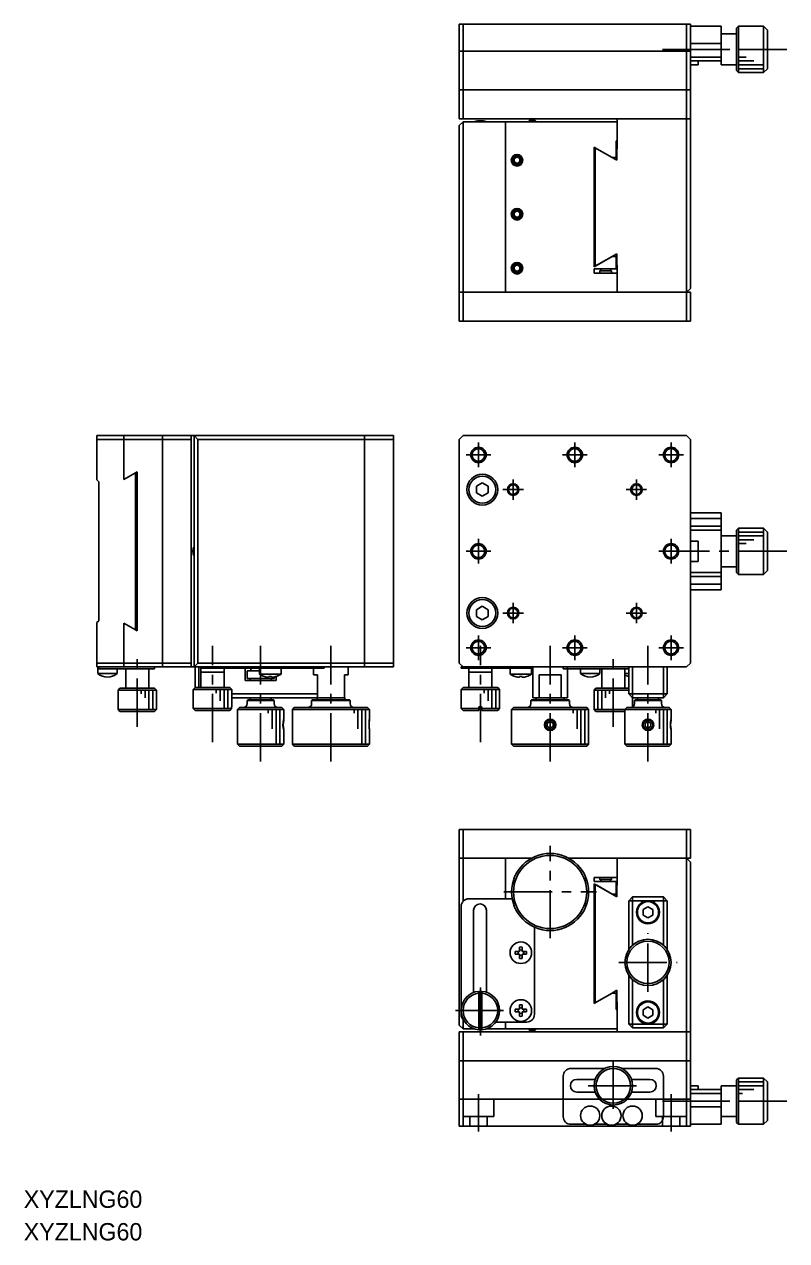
# Model space of a CAD drawing. Extents: x -6 to 389, y 3 to 319.
# Drawn here: x -6.5 to 191.4, y 3.1 to 318.6 of the extents above; entities that cross this region are included whole.
import ezdxf

# ---------------------------------------------------------------- set-up
doc = ezdxf.new("R2010")
doc.units = 0
doc.header["$LTSCALE"] = 10
doc.linetypes.add('CENTER', pattern=[2, 1.25, -0.25, 0.25, -0.25])
doc.linetypes.add('DASHED', pattern=[3.5, 2, -1.5])
doc.layers.get('0').update_dxf_attribs({"linetype": 'CONTINUOUS'})
doc.layers.add('CENTER', color=1, linetype='CENTER')
doc.styles.get("Standard").update_dxf_attribs({"font": 'FGP教科書体NT-M'})

msp = doc.modelspace()

# ---------------------------------------------------------------- linework, layer by layer
at = {"color": 7, "linetype": 'CONTINUOUS'}
for p, q in [((106.397795, 311.586137), (106.397795, 318.586137)), ((107.397795, 318.586137), (106.397795, 318.586137)), ((107.397794, 311.586137), (107.397795, 318.586137)), ((165.397796, 318.586137), (107.397795, 318.586137)), ((165.397796, 311.586137), (165.397796, 318.586137)), ((166.397796, 318.586137), (165.397796, 318.586137)), ((166.397796, 311.586137), (166.397796, 318.586137)), ((166.397796, 318.086137), (174.397796, 318.086137)), ((174.397796, 318.086137), (174.397796, 313.586139)), ((178.397796, 316.086138), (174.397796, 316.086138)), ((178.897796, 318.086138), (178.397796, 317.586138)), ((178.397796, 306.586138), (178.397796, 317.586138)), ((178.897796, 318.086138), (178.897796, 306.086138)), ((185.397796, 318.086138), (178.897796, 318.086138)), ((185.397796, 306.086138), (185.397796, 318.086138)), ((186.397796, 317.086138), (185.397796, 318.086138)), ((186.397796, 317.086138), (186.397796, 307.086138)), ((166.397796, 313.586139), (174.397796, 313.586139)), ((174.397796, 313.586139), (174.397796, 312.086138)), ((107.397794, 311.586137), (106.397795, 311.586137)), ((106.397796, 301.586137), (106.397796, 311.586137)), ((106.397796, 311.586137), (107.397796, 311.586137)), ((107.397794, 311.586137), (165.397796, 311.586137)), ((107.397796, 311.586137), (107.397796, 301.586137)), ((107.397796, 311.586137), (165.397796, 311.586137)), ((107.397796, 311.586137), (165.397796, 311.586137)), ((107.397796, 311.586137), (165.397796, 311.586137)), ((165.397796, 301.586137), (165.397796, 311.586137)), ((165.397796, 311.586137), (166.397796, 311.586137)), ((166.397796, 311.586137), (165.397796, 311.586137)), ((166.397796, 312.086138), (174.397796, 312.086138)), ((166.397796, 311.586137), (166.397796, 301.586137)), ((166.397796, 310.086139), (174.397796, 310.086139)), ((174.397796, 312.086138), (174.397796, 310.086139)), ((174.397796, 310.086139), (174.397796, 309.086139)), ((166.397796, 309.086139), (174.397796, 309.086139)), ((166.397796, 308.086138), (168.397796, 308.086138)), ((168.397796, 308.086138), (168.397796, 309.086139)), ((174.397796, 309.086139), (174.397796, 308.086138)), ((174.397796, 308.086138), (178.397796, 308.086138)), ((178.397796, 306.586138), (178.897796, 306.086138)), ((178.897796, 306.086138), (185.397796, 306.086138)), ((185.397796, 306.086138), (186.397796, 307.086138)), ((106.397796, 294.086137), (106.397796, 301.586137)), ((106.397796, 301.586137), (107.397796, 301.586137)), ((107.397796, 301.586137), (106.397796, 301.586137)), ((107.397796, 301.586137), (107.397796, 294.086137)), ((107.397796, 301.586137), (165.397796, 301.586137)), ((107.397796, 301.586137), (165.397796, 301.586137)), ((165.397796, 294.086137), (165.397796, 301.586137)), ((165.397796, 301.586137), (166.397796, 301.586137)), ((166.397796, 301.586137), (165.397796, 301.586137)), ((166.397796, 301.586137), (166.397796, 294.086137)), ((166.397796, 294.086137), (166.397796, 301.586137)), ((107.397796, 294.086137), (106.397796, 294.086137)), ((107.397796, 294.086137), (147.397796, 294.086137)), ((124.597796, 293.336137), (124.597796, 293.636137)), ((126.140259, 293.636137), (124.597796, 293.636137)), ((126.140259, 293.336137), (126.140259, 293.636137)), ((147.397796, 293.336137), (147.397796, 294.086137)), ((147.397796, 294.086137), (165.397796, 294.086137)), ((147.397796, 294.086137), (165.397796, 294.086137)), ((165.397796, 249.086137), (165.397796, 294.086137)), ((165.397796, 294.086137), (166.397796, 294.086137)), ((166.397796, 294.086137), (165.397796, 294.086137)), ((166.397796, 294.086137), (166.397796, 250.086137)), ((107.397796, 293.336137), (106.397796, 292.336137)), ((106.397796, 249.086137), (106.397796, 292.336137)), ((107.397796, 293.336137), (107.397796, 249.086137)), ((118.397796, 293.336137), (107.397796, 293.336137)), ((118.397796, 293.336137), (118.397796, 271.136981)), ((118.397796, 271.136981), (118.397796, 293.336137)), ((118.397796, 293.336137), (147.397796, 293.336137)), ((147.397796, 288.336137), (147.397796, 293.336137)), ((147.397796, 288.336137), (147.397796, 293.336137)), ((147.397796, 288.336137), (147.097796, 288.336137)), ((147.097796, 288.336137), (147.097796, 284.036137)), ((147.397796, 286.336137), (147.397796, 288.336137)), ((120.647796, 283.769149), (121.397796, 284.202162)), ((121.397796, 284.202162), (122.147796, 283.769149)), ((142.090837, 286.336137), (141.397796, 286.736264)), ((141.397796, 286.736264), (141.397796, 255.67601)), ((141.697796, 256.086137), (141.697796, 286.336137)), ((141.697796, 286.336137), (142.090837, 286.336137)), ((146.074554, 284.036137), (142.090837, 286.336137)), ((142.090837, 286.336137), (142.097501, 286.336137)), ((142.097501, 286.336137), (146.081218, 284.036137)), ((146.081218, 284.036137), (146.074554, 284.036137)), ((147.097796, 284.036137), (146.081218, 284.036137)), ((146.081218, 284.036137), (147.297796, 283.333745)), ((147.297796, 283.333745), (147.297796, 286.336137)), ((147.297796, 286.336137), (147.397796, 286.336137)), ((120.647796, 282.903124), (120.647796, 283.769149)), ((121.397796, 282.470111), (120.647796, 282.903124)), ((122.147796, 282.903124), (121.397796, 282.470111)), ((122.147796, 283.769149), (122.147796, 282.903124)), ((141.697796, 279.586137), (141.397796, 279.586137)), ((141.397796, 272.586137), (141.697796, 272.586137)), ((118.397796, 271.136981), (118.397796, 249.086137)), ((118.397796, 249.086137), (118.397796, 271.136981)), ((120.647796, 269.769149), (121.397796, 270.202162)), ((120.647796, 268.903124), (120.647796, 269.769149)), ((121.397796, 268.470111), (120.647796, 268.903124)), ((121.397796, 270.202162), (122.147796, 269.769149)), ((122.147796, 268.903124), (121.397796, 268.470111)), ((122.147796, 269.769149), (122.147796, 268.903124)), ((141.697796, 267.636137), (141.397796, 267.336137)), ((141.397796, 264.836137), (141.697796, 264.536137)), ((147.297796, 259.088529), (142.097501, 256.086137)), ((147.297796, 256.086137), (147.297796, 259.088529)), ((120.647796, 255.769149), (121.397796, 256.202162)), ((120.647796, 254.903124), (120.647796, 255.769149)), ((121.397796, 256.202162), (122.147796, 255.769149)), ((122.147796, 255.769149), (122.147796, 254.903124)), ((141.397796, 255.67601), (146.091874, 258.386137)), ((142.097501, 256.086137), (141.697796, 256.086137)), ((146.091874, 258.386137), (147.097796, 258.386137)), ((147.097796, 258.386137), (147.097796, 255.136137)), ((147.397796, 256.086137), (147.297796, 256.086137)), ((147.397796, 254.036137), (147.397796, 256.086137)), ((121.397796, 254.470111), (120.647796, 254.903124)), ((122.147796, 254.903124), (121.397796, 254.470111)), ((147.097796, 255.136137), (141.397796, 255.136137)), ((141.397796, 255.136137), (141.397796, 254.036137)), ((141.397796, 254.036137), (147.397796, 254.036137)), ((143.147796, 254.886137), (142.897796, 254.636137)), ((142.897796, 254.636137), (145.897796, 254.636137)), ((142.897796, 254.636137), (142.897796, 254.036137)), ((143.397796, 255.136137), (143.147796, 254.886137)), ((145.647796, 254.886137), (145.397796, 255.136137)), ((145.897796, 254.636137), (145.647796, 254.886137)), ((145.897796, 254.036137), (145.897796, 254.636137)), ((147.397796, 249.086137), (147.397796, 254.036137)), ((147.397796, 249.086137), (147.397796, 254.036137)), ((166.397796, 250.086137), (165.397796, 249.086137)), ((106.397796, 241.586137), (106.397796, 249.086137)), ((106.397796, 249.086137), (107.397796, 249.086137)), ((107.397796, 249.086137), (106.397796, 249.086137)), ((107.397796, 249.086137), (107.397796, 241.586137)), ((107.397796, 249.086137), (118.397796, 249.086137)), ((118.397796, 249.086137), (107.397796, 249.086137)), ((118.397796, 249.086137), (147.397796, 249.086137)), ((118.397796, 249.086137), (147.397796, 249.086137)), ((147.397796, 249.086137), (165.397796, 249.086137)), ((147.397796, 249.086137), (165.397796, 249.086137)), ((165.397796, 241.586137), (165.397796, 249.086137)), ((165.397796, 249.086137), (166.397796, 249.086137)), ((166.397796, 249.086137), (166.397796, 241.586137)), ((166.397796, 241.586137), (166.397796, 249.086137)), ((107.397796, 241.586137), (106.397796, 241.586137)), ((107.397796, 241.586137), (165.397796, 241.586137)), ((166.397796, 241.586137), (165.397796, 241.586137)), ((12.348039, 211.920973), (12.348039, 210.920973)), ((19.348039, 211.920973), (12.348039, 211.920973)), ((19.348039, 211.920973), (29.348039, 211.920973)), ((19.348039, 210.920973), (19.348039, 211.920973)), ((19.348039, 211.920973), (19.348039, 210.920973)), ((29.348039, 211.920973), (36.848039, 211.920973)), ((29.348039, 210.920973), (29.348039, 211.920973)), ((36.848039, 211.920973), (29.348039, 211.920973)), ((29.348039, 211.920973), (29.348039, 210.920973)), ((37.598039, 211.920973), (36.848039, 211.920973)), ((36.848039, 211.920973), (36.848039, 210.920973)), ((37.598039, 211.920973), (81.848039, 211.920973)), ((37.598039, 211.920973), (38.598039, 210.920973)), ((37.598039, 151.920973), (37.598039, 211.920973)), ((81.848039, 211.920973), (89.348039, 211.920973)), ((81.848039, 210.920973), (81.848039, 211.920973)), ((89.348039, 211.920973), (81.848039, 211.920973)), ((81.848039, 211.920973), (81.848039, 210.920973)), ((89.348039, 211.920973), (89.348039, 210.920973)), ((107.397796, 211.920973), (106.397796, 210.920973)), ((107.397796, 211.920973), (165.397796, 211.920973)), ((166.397796, 210.920973), (165.397796, 211.920973)), ((19.348039, 210.920973), (12.348039, 210.920973)), ((12.348039, 210.920973), (12.348039, 200.420972)), ((29.348039, 210.920973), (19.348039, 210.920973)), ((19.348039, 200.530973), (19.348039, 210.920973)), ((19.348039, 210.920973), (19.348039, 200.530973)), ((36.848039, 210.920973), (29.348039, 210.920973)), ((29.348039, 152.920973), (29.348039, 210.920973)), ((29.348039, 152.920973), (29.348039, 210.920973)), ((36.848039, 152.920973), (36.848039, 210.920973)), ((81.848039, 210.920973), (38.598039, 210.920973)), ((38.598039, 210.920973), (38.598039, 152.920973)), ((89.348039, 210.920973), (81.848039, 210.920973)), ((81.848039, 152.920973), (81.848039, 210.920973)), ((81.848039, 210.920973), (81.848039, 152.920973)), ((89.348039, 152.920973), (89.348039, 210.920973)), ((106.397796, 152.920973), (106.397796, 210.920973)), ((166.397796, 210.920973), (166.397796, 152.920973)), ((19.348039, 200.530973), (22.348039, 202.263024)), ((19.348039, 200.530247), (22.348039, 202.262298)), ((22.348039, 202.262298), (22.848039, 202.550973)), ((22.348039, 202.263024), (22.348039, 202.262298)), ((22.348039, 202.262298), (22.348039, 161.578922)), ((22.848039, 202.550973), (22.848039, 161.290247)), ((12.848039, 199.920972), (12.348039, 200.420972)), ((12.848039, 163.920972), (12.848039, 199.920972)), ((19.348039, 200.530247), (19.348039, 200.530973)), ((110.897796, 198.786998), (112.397796, 199.653023)), ((110.897796, 197.054947), (110.897796, 198.786998)), ((112.397796, 199.653023), (113.897796, 198.786998)), ((113.897796, 198.786998), (113.897796, 197.054947)), ((112.397796, 196.188922), (110.897796, 197.054947)), ((113.897796, 197.054947), (112.397796, 196.188922)), ((120.54312, 196.679449), (121.400325, 197.174357)), ((121.395236, 197.16757), (120.551542, 196.680464)), ((166.397796, 191.920972), (174.397796, 191.920972)), ((166.397796, 190.420971), (174.397796, 190.420971)), ((174.397796, 191.920972), (174.397796, 190.420971)), ((174.397796, 190.420971), (174.397796, 188.420972)), ((166.397796, 188.420972), (174.397796, 188.420972)), ((166.397796, 187.420972), (174.397796, 187.420972)), ((174.397796, 188.420972), (174.397796, 187.420972)), ((174.397796, 187.420972), (174.397796, 184.566726)), ((178.897796, 187.920973), (178.397796, 187.420973)), ((178.397796, 176.420973), (178.397796, 187.420973)), ((178.897796, 187.920973), (178.897796, 175.920973)), ((185.397796, 187.920973), (178.897796, 187.920973)), ((185.397796, 175.920973), (185.397796, 187.920973)), ((186.397796, 186.920973), (185.397796, 187.920973)), ((186.397796, 186.920973), (186.397796, 176.920973)), ((168.397796, 184.566726), (166.397796, 184.566726)), ((168.397796, 179.275221), (168.397796, 184.566726)), ((178.397796, 185.920973), (174.397796, 185.920973)), ((174.397796, 184.566726), (174.397796, 179.275221)), ((166.397796, 179.275221), (168.397796, 179.275221)), ((174.397796, 179.275221), (174.397796, 176.420974)), ((174.397796, 177.920973), (178.397796, 177.920973)), ((185.397796, 175.920973), (186.397796, 176.920973)), ((166.397796, 176.420974), (174.397796, 176.420974)), ((166.397796, 175.420974), (174.397796, 175.420974)), ((174.397796, 176.420974), (174.397796, 175.420974)), ((174.397796, 175.420974), (174.397796, 173.420974)), ((178.397796, 176.420973), (178.897796, 175.920973)), ((178.897796, 175.920973), (185.397796, 175.920973)), ((166.397796, 173.420974), (174.397796, 173.420974)), ((166.397796, 171.920974), (174.397796, 171.920974)), ((174.397796, 173.420974), (174.397796, 171.920974)), ((110.897796, 166.786998), (112.397796, 167.653023)), ((112.397796, 167.653023), (113.897796, 166.786998)), ((110.897796, 165.054947), (110.897796, 166.786998)), ((112.397796, 164.188922), (110.897796, 165.054947)), ((113.897796, 165.054947), (112.397796, 164.188922)), ((113.897796, 166.786998), (113.897796, 165.054947)), ((120.529909, 167.163972), (121.408209, 166.656885)), ((121.400325, 166.667589), (120.54312, 167.162496)), ((12.348039, 163.420972), (12.848039, 163.920972)), ((12.348039, 163.420972), (12.348039, 152.920972)), ((22.348039, 161.578922), (19.348039, 163.310973)), ((19.348039, 152.920973), (19.348039, 163.310973)), ((22.348039, 161.578922), (19.348039, 163.310973)), ((19.348039, 163.310973), (19.348039, 152.920972)), ((22.848039, 161.290247), (22.348039, 161.578922)), ((19.348039, 152.920972), (12.348039, 152.920972)), ((12.348039, 152.920972), (12.348039, 151.920972)), ((19.348039, 151.920973), (12.348039, 151.920972)), ((12.598039, 150.198472), (12.598039, 151.920971)), ((12.848039, 151.920971), (12.848039, 151.420971)), ((14.848039, 151.420971), (12.848039, 151.420971)), ((25.34804, 151.420971), (14.848039, 151.420971)), ((17.598039, 151.420971), (17.598039, 150.198472)), ((19.348039, 152.920973), (29.348039, 152.920973)), ((19.348039, 151.920973), (19.348039, 152.920973)), ((19.348039, 152.920972), (19.348039, 151.920973)), ((29.348039, 151.920973), (19.348039, 151.920973)), ((19.848039, 146.420971), (19.848039, 151.420971)), ((27.34804, 151.420971), (25.34804, 151.420971)), ((25.848039, 151.420971), (25.848039, 146.420971)), ((27.34804, 151.920971), (27.34804, 151.420971)), ((29.348039, 152.920973), (36.848039, 152.920973)), ((29.348039, 151.920973), (29.348039, 152.920973)), ((29.348039, 152.920973), (29.348039, 151.920973)), ((36.848039, 151.920973), (29.348039, 151.920973)), ((36.848039, 152.920973), (36.848039, 151.920973)), ((36.848039, 151.920973), (37.598039, 151.920973)), ((37.598039, 151.920973), (38.598039, 152.920973)), ((40.025163, 151.920973), (37.598039, 151.920973)), ((37.848039, 146.620973), (37.848039, 151.920973)), ((38.598039, 152.920973), (81.848039, 152.920973)), ((38.848039, 151.920973), (38.848039, 146.620973)), ((39.348039, 151.620973), (39.348039, 151.920973)), ((39.348039, 151.920973), (39.348039, 151.620973)), ((41.348039, 151.620973), (39.348039, 151.620973)), ((39.348039, 151.620973), (39.348039, 150.620973)), ((40.025163, 151.920973), (41.348039, 151.920973)), ((41.348039, 151.920973), (69.348039, 151.920973)), ((69.348039, 151.620973), (41.348039, 151.620973)), ((45.348039, 150.620973), (45.348039, 151.620973)), ((50.848039, 151.620973), (50.848039, 148.420973)), ((52.348039, 151.620973), (52.348039, 150.920973)), ((54.548039, 151.620973), (54.548039, 150.07851)), ((60.148039, 150.07851), (60.148039, 151.620973)), ((68.598039, 151.620973), (68.598039, 149.920973)), ((69.348039, 151.920973), (70.670914, 151.920973)), ((71.348039, 151.620973), (69.348039, 151.620973)), ((81.848039, 151.920973), (70.670914, 151.920973)), ((71.348039, 151.920973), (71.348039, 151.620973)), ((77.598039, 149.920973), (77.598039, 151.920973)), ((81.848039, 152.920973), (89.348039, 152.920973)), ((81.848039, 151.920973), (81.848039, 152.920973)), ((81.848039, 152.920973), (81.848039, 151.920973)), ((89.348039, 151.920973), (81.848039, 151.920973)), ((89.348039, 152.920973), (89.348039, 151.920973)), ((106.397796, 152.920973), (107.397796, 151.920973)), ((106.897796, 151.620973), (106.897796, 151.920973)), ((106.897796, 151.920973), (107.397795, 151.920973)), ((106.897796, 151.920973), (106.897796, 151.620973)), ((108.897796, 151.620973), (106.897796, 151.620973)), ((165.397796, 151.920973), (107.397796, 151.920973)), ((123.897796, 151.620973), (108.897796, 151.620973)), ((108.897796, 151.620973), (108.897796, 150.620973)), ((114.897796, 150.620973), (114.897796, 151.620973)), ((119.597796, 151.620973), (119.597796, 150.07851)), ((125.497796, 151.620973), (123.897796, 151.620973)), ((125.197796, 150.07851), (125.197796, 151.620973)), ((125.497796, 151.920973), (125.497796, 143.920973)), ((133.397796, 151.920973), (133.397796, 151.420973)), ((135.397796, 151.420973), (133.397796, 151.420973)), ((134.497796, 143.920973), (134.497796, 151.920973)), ((144.218345, 151.420973), (135.397796, 151.420973)), ((137.897796, 150.198474), (137.897796, 151.420973)), ((142.897796, 151.420973), (142.897796, 150.198474)), ((143.397796, 146.420973), (143.397796, 151.420973)), ((150.397796, 151.420973), (144.218345, 151.420973)), ((149.397796, 151.420973), (149.397796, 146.420973)), ((150.397796, 144.920973), (150.397796, 151.920973)), ((151.397796, 151.920973), (151.397796, 144.920973)), ((159.397796, 144.920973), (159.397796, 151.920973)), ((160.397796, 151.920973), (160.397796, 144.920973)), ((165.397796, 151.920973), (166.397796, 152.920973)), ((12.598039, 150.198472), (15.098039, 150.198472)), ((15.098039, 150.198472), (17.598039, 150.198472)), ((40.227585, 150.620973), (39.348039, 150.620973)), ((39.348039, 150.620973), (45.348039, 150.620973)), ((39.348039, 150.620973), (39.348039, 146.620973)), ((45.348039, 150.620973), (40.227585, 150.620973)), ((45.348039, 146.620973), (45.348039, 150.620973)), ((58.848039, 148.420973), (50.848039, 148.420973)), ((54.548039, 150.920973), (51.348039, 150.920973)), ((51.348039, 150.920973), (51.348039, 148.920973)), ((58.348039, 148.920973), (51.348039, 148.920973)), ((52.148039, 148.920973), (52.148039, 148.420973)), ((54.548039, 150.07851), (57.348039, 150.07851)), ((55.848039, 149.451277), (55.889443, 149.451277)), ((56.998039, 149.451277), (57.698039, 149.451277)), ((56.998039, 149.245533), (56.998039, 149.451277)), ((57.348039, 150.07851), (60.148039, 150.07851)), ((57.548039, 148.420973), (57.548039, 148.920973)), ((57.698039, 149.451277), (57.698039, 149.245533)), ((58.348039, 148.920973), (58.348039, 149.334512)), ((58.806634, 149.451277), (58.848039, 149.451277)), ((58.848039, 149.451277), (58.848039, 148.420973)), ((69.598039, 149.920973), (68.598039, 149.920973)), ((69.598039, 143.920973), (69.598039, 149.920973)), ((76.598039, 149.920973), (77.598039, 149.920973)), ((76.598039, 143.920973), (76.598039, 149.920973)), ((114.897796, 150.620973), (108.897796, 150.620973)), ((108.897796, 150.620973), (114.897796, 150.620973)), ((108.897796, 150.620973), (108.897796, 146.620973)), ((114.897796, 146.620973), (114.897796, 150.620973)), ((119.597796, 150.07851), (125.197796, 150.07851)), ((120.897796, 149.451277), (120.939201, 149.451277)), ((122.047796, 149.451277), (122.747796, 149.451277)), ((122.047796, 149.245533), (122.047796, 149.451277)), ((122.747796, 149.451277), (122.747796, 149.245533)), ((123.856392, 149.451277), (123.897796, 149.451277)), ((127.169369, 149.920973), (132.826223, 149.920973)), ((127.169369, 143.920973), (127.169369, 149.920973)), ((132.826223, 149.920973), (132.826223, 143.920973)), ((137.897796, 150.198474), (142.897796, 150.198474)), ((149.397796, 150.198474), (150.397796, 150.198474)), ((17.848039, 145.920971), (18.348039, 146.420971)), ((17.848039, 145.920971), (27.848039, 145.920971)), ((17.848039, 140.920971), (17.848039, 145.920971)), ((27.348039, 146.420971), (18.348039, 146.420971)), ((27.348039, 146.420971), (27.848039, 145.920971)), ((27.848039, 145.920971), (27.848039, 140.920971)), ((37.848039, 146.620973), (37.348039, 146.120973)), ((47.348039, 146.120973), (37.348039, 146.120973)), ((37.348039, 146.120973), (37.348039, 141.620973)), ((37.848039, 146.620973), (39.348039, 146.620973)), ((37.848039, 146.620973), (46.848039, 146.620973)), ((39.348039, 146.620973), (45.348039, 146.620973)), ((45.348039, 146.620973), (39.348039, 146.620973)), ((45.348039, 146.620973), (46.848039, 146.620973)), ((47.348039, 146.120973), (46.848039, 146.620973)), ((47.348039, 141.620973), (47.348039, 146.120973)), ((107.397796, 146.620973), (106.897796, 146.120973)), ((116.897796, 146.120973), (106.897796, 146.120973)), ((106.897796, 146.120973), (106.897796, 141.120973)), ((107.397796, 146.620973), (116.397796, 146.620973)), ((116.897796, 146.120973), (116.397796, 146.620973)), ((116.897796, 141.120973), (116.897796, 146.120973)), ((141.397796, 145.920973), (141.897796, 146.420973)), ((141.397796, 145.920973), (150.397796, 145.920973)), ((141.397796, 140.920973), (141.397796, 145.920973)), ((150.397796, 146.420973), (141.897796, 146.420973)), ((47.348039, 144.920973), (69.598039, 144.920973)), ((69.498039, 143.920973), (47.348039, 143.920973)), ((51.548039, 143.420973), (51.348039, 143.220973)), ((58.348039, 143.220973), (51.348039, 143.220973)), ((51.348039, 143.220973), (51.348039, 142.420973)), ((51.548039, 143.420973), (58.148039, 143.420973)), ((52.148039, 143.920973), (52.148039, 143.420973)), ((57.548039, 143.420973), (57.548039, 143.920973)), ((58.348039, 143.220973), (58.148039, 143.420973)), ((58.348039, 142.420973), (58.348039, 143.220973)), ((68.298039, 143.420973), (68.098039, 143.220973)), ((78.098039, 143.220973), (68.098039, 143.220973)), ((68.098039, 143.220973), (68.098039, 142.420973)), ((68.298039, 143.420973), (77.898039, 143.420973)), ((69.598039, 143.920973), (69.498039, 143.920973)), ((69.498039, 143.920973), (69.498039, 143.420973)), ((76.598039, 143.920973), (69.598039, 143.920973)), ((76.698039, 143.920973), (76.598039, 143.920973)), ((76.698039, 143.420973), (76.698039, 143.920973)), ((78.098039, 143.220973), (77.898039, 143.420973)), ((78.098039, 142.420973), (78.098039, 143.220973)), ((125.197796, 143.420973), (124.997796, 143.220973)), ((134.997796, 143.220973), (124.997796, 143.220973)), ((124.997796, 143.220973), (124.997796, 142.420973)), ((125.197796, 143.420973), (134.797796, 143.420973)), ((127.169369, 143.920973), (125.497796, 143.920973)), ((126.397796, 143.920973), (126.397796, 143.420973)), ((127.169369, 143.920973), (129.155181, 143.920973)), ((130.840411, 143.920973), (129.155181, 143.920973)), ((130.840411, 143.920973), (132.826223, 143.920973)), ((134.497796, 143.920973), (132.826223, 143.920973)), ((133.597796, 143.420973), (133.597796, 143.920973)), ((134.997796, 143.220973), (134.797796, 143.420973)), ((134.997796, 142.420973), (134.997796, 143.220973)), ((151.397796, 144.920973), (150.397796, 144.920973)), ((151.397796, 143.920973), (150.397796, 144.920973)), ((151.397796, 144.920973), (159.397796, 144.920973)), ((151.397796, 143.920973), (151.397796, 144.920973)), ((155.397796, 143.920973), (151.397796, 143.920973)), ((151.397796, 143.920973), (151.397796, 141.554948)), ((152.097796, 143.420973), (151.897796, 143.220973)), ((155.397796, 143.220973), (151.897796, 143.220973)), ((151.897796, 143.220973), (151.897796, 142.420973)), ((152.097796, 143.420973), (155.397796, 143.420973)), ((152.697796, 143.920973), (152.697796, 143.420973)), ((159.397796, 143.920973), (155.397796, 143.920973)), ((155.397796, 143.420973), (158.697796, 143.420973)), ((158.897796, 143.220973), (155.397796, 143.220973)), ((158.097796, 143.420973), (158.097796, 143.920973)), ((158.897796, 143.220973), (158.697796, 143.420973)), ((158.897796, 142.420973), (158.897796, 143.220973)), ((160.397796, 144.920973), (159.397796, 144.920973)), ((159.397796, 143.920973), (159.397796, 144.920973)), ((159.397796, 143.920973), (160.397796, 144.920973)), ((27.848039, 140.920971), (17.848039, 140.920971)), ((18.348039, 140.420971), (17.848039, 140.920971)), ((18.348039, 140.420971), (27.348039, 140.420971)), ((27.848039, 140.920971), (27.348039, 140.420971)), ((37.364064, 141.620973), (37.348039, 141.620973)), ((37.364064, 141.120973), (37.364064, 141.620973)), ((37.364064, 141.120973), (47.332013, 141.120973)), ((37.865852, 140.620973), (37.364064, 141.120973)), ((46.830226, 140.620973), (37.865852, 140.620973)), ((47.332013, 141.120973), (46.830226, 140.620973)), ((47.348039, 141.620973), (47.332013, 141.620973)), ((47.332013, 141.620973), (47.332013, 141.120973)), ((49.348039, 141.420973), (48.848039, 140.920973)), ((60.848039, 140.920973), (48.848039, 140.920973)), ((48.848039, 140.920973), (48.848039, 131.920973)), ((49.348039, 141.420973), (60.348039, 141.420973)), ((60.848039, 140.920973), (60.348039, 141.420973)), ((60.848039, 138.420761), (60.848039, 140.920973)), ((63.598039, 141.420973), (63.098039, 140.920973)), ((83.098039, 140.920973), (63.098039, 140.920973)), ((63.098039, 140.920973), (63.098039, 131.920973)), ((63.598039, 141.420973), (82.598039, 141.420973)), ((83.098039, 140.920973), (82.598039, 141.420973)), ((83.098039, 138.170973), (83.098039, 140.920973)), ((106.897796, 141.120973), (111.497796, 141.120973)), ((106.897796, 141.120973), (107.397796, 140.620973)), ((111.497796, 140.620973), (107.397796, 140.620973)), ((111.497796, 140.620973), (107.397796, 140.620973)), ((112.297796, 141.620973), (111.497796, 141.620973)), ((112.297796, 141.620973), (111.497796, 141.620973)), ((111.497796, 141.620973), (111.497796, 141.120973)), ((111.497796, 141.120973), (111.497796, 141.620973)), ((111.497796, 141.120973), (111.497796, 140.620973)), ((111.497796, 140.620973), (111.497796, 141.120973)), ((112.297796, 141.120973), (112.297796, 141.620973)), ((112.297796, 141.120973), (116.897796, 141.120973)), ((112.297796, 140.620973), (112.297796, 141.120973)), ((116.397796, 140.620973), (112.297796, 140.620973)), ((116.397796, 140.620973), (112.297796, 140.620973)), ((116.397796, 140.620973), (116.897796, 141.120973)), ((120.497796, 141.420973), (119.997796, 140.920973)), ((139.997796, 140.920973), (119.997796, 140.920973)), ((119.997796, 140.920973), (119.997796, 131.920973)), ((120.497796, 141.420973), (139.497796, 141.420973)), ((139.997796, 140.920973), (139.497796, 141.420973)), ((139.997796, 131.920973), (139.997796, 140.920973)), ((151.397796, 140.920973), (141.397796, 140.920973)), ((141.897796, 140.420973), (141.397796, 140.920973)), ((141.897796, 140.420973), (149.397796, 140.420973)), ((149.897796, 141.420973), (149.397796, 140.920973)), ((161.397796, 140.920973), (149.397796, 140.920973)), ((149.397796, 140.920973), (149.397796, 131.920973)), ((149.897796, 141.420973), (160.897796, 141.420973)), ((161.397796, 140.920973), (160.897796, 141.420973)), ((161.397796, 138.420968), (161.397796, 140.920973)), ((129.247796, 137.353985), (129.997796, 137.786998)), ((129.247796, 136.48796), (129.247796, 137.353985)), ((129.997796, 136.054947), (129.247796, 136.48796)), ((129.997796, 137.786998), (130.747796, 137.353985)), ((130.747796, 136.48796), (129.997796, 136.054947)), ((130.747796, 137.353985), (130.747796, 136.48796)), ((154.647796, 137.353985), (155.397796, 137.786998)), ((154.647796, 136.48796), (154.647796, 137.353985)), ((155.397796, 136.054947), (154.647796, 136.48796)), ((155.397796, 137.786998), (156.147796, 137.353985)), ((156.147796, 136.48796), (155.397796, 136.054947)), ((156.147796, 137.353985), (156.147796, 136.48796)), ((161.397796, 135.670973), (161.396908, 135.675243)), ((60.848039, 131.920973), (60.848039, 135.420978)), ((83.098039, 131.920973), (83.098039, 135.420978)), ((161.397796, 131.920973), (161.397796, 135.421191)), ((48.848039, 131.920973), (60.848039, 131.920973)), ((48.848039, 131.920973), (49.348039, 131.420973)), ((60.348039, 131.420973), (49.348039, 131.420973)), ((60.348039, 131.420973), (60.848039, 131.920973)), ((63.098039, 131.920973), (83.098039, 131.920973)), ((63.098039, 131.920973), (63.598039, 131.420973)), ((82.598039, 131.420973), (63.598039, 131.420973)), ((82.598039, 131.420973), (83.098039, 131.920973)), ((119.997796, 131.920973), (129.997796, 131.920973)), ((119.997796, 131.920973), (120.497796, 131.420973)), ((129.997796, 131.420973), (120.497796, 131.420973)), ((129.997796, 131.920973), (139.997796, 131.920973)), ((139.497796, 131.420973), (129.997796, 131.420973)), ((139.497796, 131.420973), (139.997796, 131.920973)), ((149.397796, 131.920973), (161.397796, 131.920973)), ((149.397796, 131.920973), (149.897796, 131.420973)), ((160.897796, 131.420973), (149.897796, 131.420973)), ((160.897796, 131.420973), (161.397796, 131.920973)), ((106.397796, 102.3193), (106.397796, 109.8193)), ((106.397796, 109.8193), (107.397796, 109.8193)), ((106.397796, 109.8193), (106.397796, 102.3193)), ((107.397796, 109.8193), (107.397796, 102.3193)), ((165.397796, 109.8193), (107.397796, 109.8193)), ((165.397796, 102.3193), (165.397796, 109.8193)), ((165.397796, 109.8193), (166.397796, 109.8193)), ((166.397796, 109.8193), (166.397796, 102.3193)), ((107.397796, 102.3193), (106.397796, 102.3193)), ((106.397796, 59.0693), (106.397796, 102.3193)), ((106.397796, 102.3193), (107.397796, 102.3193)), ((118.397796, 102.3193), (107.397796, 102.3193)), ((107.397796, 102.3193), (107.397796, 91.142175)), ((118.397796, 102.3193), (107.397796, 102.3193)), ((125.156567, 102.3193), (118.397796, 102.3193)), ((118.397796, 102.3193), (118.397796, 91.8193)), ((118.397796, 91.8193), (118.397796, 102.3193)), ((118.397796, 102.3193), (125.156567, 102.3193)), ((147.397796, 102.3193), (134.839026, 102.3193)), ((134.839026, 102.3193), (147.397796, 102.3193)), ((165.397796, 102.3193), (147.397796, 102.3193)), ((147.397796, 97.3693), (147.397796, 102.3193)), ((147.397796, 97.3693), (147.397796, 102.3193)), ((147.397796, 102.3193), (165.397796, 102.3193)), ((166.397796, 102.3193), (165.397796, 102.3193)), ((165.397796, 57.3193), (165.397796, 102.3193)), ((166.397796, 101.3193), (165.397796, 102.3193)), ((166.397796, 101.3193), (166.397796, 57.3193)), ((141.397796, 97.3693), (141.397796, 96.2693)), ((147.397796, 97.3693), (141.397796, 97.3693)), ((141.397796, 96.2693), (147.097796, 96.2693)), ((146.091874, 93.0193), (141.397796, 95.729427)), ((141.397796, 95.729427), (141.397796, 64.669173)), ((141.697796, 65.0693), (141.697796, 95.3193)), ((141.697796, 95.3193), (142.097501, 95.3193)), ((142.097501, 95.3193), (147.297796, 92.316908)), ((142.897796, 97.3693), (142.897796, 96.7693)), ((145.897796, 96.7693), (142.897796, 96.7693)), ((142.897796, 96.7693), (143.147796, 96.5193)), ((143.147796, 96.5193), (143.397796, 96.2693)), ((145.397796, 96.2693), (145.647796, 96.5193)), ((145.647796, 96.5193), (145.897796, 96.7693)), ((145.897796, 96.7693), (145.897796, 97.3693)), ((147.097796, 96.2693), (147.097796, 93.0193)), ((147.297796, 92.316908), (147.297796, 95.3193)), ((147.297796, 95.3193), (147.397796, 95.3193)), ((147.397796, 95.3193), (147.397796, 97.3693)), ((120.152112, 91.8193), (108.897796, 91.8193)), ((147.097796, 93.0193), (146.091874, 93.0193)), ((151.397796, 92.3193), (150.397796, 91.3193)), ((151.397796, 91.3193), (151.397796, 92.3193)), ((151.397796, 92.3193), (159.397796, 92.3193)), ((159.397796, 91.3193), (159.397796, 92.3193)), ((160.397796, 91.3193), (159.397796, 92.3193)), ((106.897796, 89.8193), (106.897796, 62.8193)), ((110.147796, 67.503048), (110.147796, 88.8193)), ((113.447796, 88.8193), (113.447796, 67.572982)), ((151.397796, 91.3193), (150.397796, 91.3193)), ((150.397796, 78.635924), (150.397796, 91.3193)), ((155.397796, 91.3193), (151.397796, 91.3193)), ((151.397796, 91.3193), (151.397796, 79.791436)), ((154.147796, 89.040987), (155.397796, 89.762675)), ((154.147796, 87.597612), (154.147796, 89.040987)), ((159.397796, 91.3193), (155.397796, 91.3193)), ((155.397796, 89.762675), (156.647796, 89.040987)), ((156.647796, 89.040987), (156.647796, 87.597612)), ((159.397796, 79.791436), (159.397796, 91.3193)), ((159.397796, 91.3193), (160.397796, 91.3193)), ((160.397796, 91.3193), (160.397796, 78.635924)), ((141.697796, 86.8693), (141.397796, 86.5693)), ((155.397796, 86.875924), (154.147796, 87.597612)), ((156.647796, 87.597612), (155.397796, 86.875924)), ((125.897796, 61.8193), (125.897796, 84.448444)), ((141.397796, 84.0693), (141.697796, 83.7693)), ((122.047796, 78.1693), (122.047796, 79.277895)), ((122.747796, 79.277895), (122.747796, 78.1693)), ((120.939201, 78.1693), (122.047796, 78.1693)), ((122.047796, 77.4693), (120.939201, 77.4693)), ((122.047796, 76.360704), (122.047796, 77.4693)), ((122.747796, 78.1693), (123.856392, 78.1693)), ((122.747796, 77.4693), (122.747796, 76.360704)), ((123.856392, 77.4693), (122.747796, 77.4693)), ((141.697796, 78.8193), (141.397796, 78.8193)), ((141.397796, 71.8193), (141.697796, 71.8193)), ((150.397796, 59.3193), (150.397796, 72.002675)), ((151.397796, 70.847164), (151.397796, 59.3193)), ((159.397796, 59.3193), (159.397796, 70.847164)), ((160.397796, 72.002675), (160.397796, 59.3193)), ((111.497796, 67.803274), (111.497796, 67.301487)), ((111.497796, 67.301487), (111.497796, 58.337113)), ((112.297796, 57.835325), (112.297796, 67.803274)), ((112.297796, 67.301487), (112.297796, 67.803274)), ((112.297796, 58.337113), (112.297796, 67.301487)), ((142.090837, 65.0693), (146.074554, 67.3693)), ((146.081218, 67.3693), (142.097501, 65.0693)), ((146.074554, 67.3693), (146.081218, 67.3693)), ((147.297796, 68.071692), (146.081218, 67.3693)), ((146.081218, 67.3693), (147.097796, 67.3693)), ((147.097796, 67.3693), (147.097796, 63.0693)), ((147.297796, 65.0693), (147.297796, 68.071692)), ((120.939201, 63.1693), (122.047796, 63.1693)), ((122.047796, 63.1693), (122.047796, 64.277895)), ((122.747796, 64.277895), (122.747796, 63.1693)), ((122.747796, 63.1693), (123.856392, 63.1693)), ((141.397796, 64.669173), (142.090837, 65.0693)), ((142.090837, 65.0693), (141.697796, 65.0693)), ((142.097501, 65.0693), (142.090837, 65.0693)), ((147.397796, 65.0693), (147.297796, 65.0693)), ((147.397796, 63.0693), (147.397796, 65.0693)), ((154.147796, 63.040987), (155.397796, 63.762675)), ((155.397796, 63.762675), (156.647796, 63.040987)), ((106.897796, 62.8193), (106.897796, 61.8193)), ((107.397796, 60.496424), (107.397796, 58.0693)), ((122.047796, 62.4693), (120.939201, 62.4693)), ((122.047796, 61.360704), (122.047796, 62.4693)), ((122.747796, 62.4693), (122.747796, 61.360704)), ((123.856392, 62.4693), (122.747796, 62.4693)), ((147.097796, 63.0693), (147.397796, 63.0693)), ((147.397796, 58.0693), (147.397796, 63.0693)), ((147.397796, 58.0693), (147.397796, 63.0693)), ((154.147796, 61.597612), (154.147796, 63.040987)), ((155.397796, 60.875924), (154.147796, 61.597612)), ((156.647796, 61.597612), (155.397796, 60.875924)), ((156.647796, 63.040987), (156.647796, 61.597612)), ((107.397796, 58.0693), (106.397796, 59.0693)), ((106.397796, 49.8193), (106.397796, 57.3193)), ((106.397796, 57.3193), (107.397796, 57.3193)), ((106.397796, 57.3193), (106.397796, 49.8193)), ((110.336547, 58.0693), (107.397796, 58.0693)), ((107.397796, 57.3193), (107.397796, 49.8193)), ((147.397796, 57.3193), (107.397796, 57.3193)), ((111.497796, 58.337113), (111.497796, 57.835325)), ((112.297796, 57.835325), (112.297796, 58.337113)), ((118.397796, 58.0693), (113.459046, 58.0693)), ((123.897796, 59.8193), (115.897796, 59.8193)), ((118.397796, 59.8193), (118.397796, 58.0693)), ((118.397796, 58.0693), (118.397796, 59.8193)), ((118.397796, 58.0693), (147.397796, 58.0693)), ((124.597796, 57.7693), (124.597796, 58.0693)), ((124.597796, 57.7693), (126.140259, 57.7693)), ((126.140259, 57.7693), (126.140259, 58.0693)), ((147.397796, 57.3193), (147.397796, 58.0693)), ((147.397796, 57.3193), (165.397796, 57.3193)), ((165.397796, 57.3193), (147.397796, 57.3193)), ((150.397796, 59.3193), (151.397796, 59.3193)), ((150.397796, 59.3193), (151.397796, 58.3193)), ((151.397796, 59.3193), (155.397796, 59.3193)), ((151.397796, 58.3193), (151.397796, 59.3193)), ((159.397796, 58.3193), (151.397796, 58.3193)), ((155.397796, 59.3193), (159.397796, 59.3193)), ((160.397796, 59.3193), (159.397796, 59.3193)), ((159.397796, 58.3193), (159.397796, 59.3193)), ((159.397796, 58.3193), (160.397796, 59.3193)), ((166.397796, 57.3193), (165.397796, 57.3193)), ((165.397796, 49.8193), (165.397796, 57.3193)), ((165.397796, 57.3193), (166.397796, 57.3193)), ((166.397796, 57.3193), (166.397796, 49.8193)), ((107.397796, 49.8193), (106.397796, 49.8193)), ((106.397796, 39.8193), (106.397796, 49.8193)), ((106.397796, 49.8193), (107.397796, 49.8193)), ((165.397796, 49.8193), (107.397796, 49.8193)), ((107.397796, 49.8193), (107.397796, 39.8193)), ((165.397796, 49.8193), (107.397796, 49.8193)), ((144.218345, 47.819301), (135.397796, 47.819301)), ((157.397794, 47.819301), (148.577244, 47.819301)), ((166.397796, 49.8193), (165.397796, 49.8193)), ((165.397796, 39.8193), (165.397796, 49.8193)), ((165.397796, 49.8193), (166.397796, 49.8193)), ((166.397796, 49.8193), (166.397796, 39.8193)), ((133.397796, 45.819301), (133.397796, 35.3193)), ((136.897795, 44.969301), (141.677892, 44.969301)), ((151.117701, 44.969301), (155.897795, 44.969301)), ((159.397794, 35.3193), (159.397794, 45.819301)), ((178.897796, 45.319299), (178.397796, 44.819299)), ((178.397796, 33.819299), (178.397796, 44.819299)), ((178.897796, 45.319299), (178.897796, 33.319299)), ((185.397796, 45.319299), (178.897796, 45.319299)), ((185.397796, 33.319299), (185.397796, 45.319299)), ((186.397796, 44.319299), (185.397796, 45.319299)), ((186.397796, 44.319299), (186.397796, 34.319299)), ((141.677891, 41.669301), (136.897795, 41.669301)), ((155.897795, 41.669301), (151.117701, 41.669301)), ((168.397796, 43.319299), (166.397796, 43.319299)), ((166.397796, 42.319298), (174.397796, 42.319298)), ((166.397796, 41.319298), (174.397796, 41.319298)), ((168.397796, 42.319298), (168.397796, 43.319299)), ((174.397796, 43.319299), (174.397796, 42.319298)), ((178.397796, 43.319299), (174.397796, 43.319299)), ((174.397796, 42.319298), (174.397796, 41.319298)), ((174.397796, 41.319298), (174.397796, 39.319299)), ((106.397795, 39.8193), (106.397795, 32.8193)), ((106.397795, 39.8193), (107.397795, 39.8193)), ((107.397796, 39.8193), (106.397796, 39.8193)), ((107.397795, 39.8193), (107.397795, 32.8193)), ((107.397795, 39.8193), (165.397796, 39.8193)), ((165.397796, 39.8193), (107.397796, 39.8193)), ((166.397796, 39.8193), (165.397796, 39.8193)), ((165.397796, 39.8193), (165.397796, 32.8193)), ((165.397796, 39.8193), (166.397796, 39.8193)), ((166.397796, 39.8193), (166.397796, 32.8193)), ((166.397796, 39.319299), (174.397796, 39.319299)), ((174.397796, 39.319299), (174.397796, 37.819298)), ((166.397796, 37.819298), (174.397796, 37.819298)), ((174.397796, 37.819298), (174.397796, 33.3193)), ((174.397796, 35.319299), (178.397796, 35.319299)), ((106.397795, 32.8193), (107.397795, 32.8193)), ((107.397795, 32.8193), (165.397796, 32.8193)), ((135.397796, 33.3193), (139.308071, 33.3193)), ((141.487521, 33.3193), (144.808071, 33.3193)), ((146.987521, 33.3193), (150.308071, 33.3193)), ((152.487521, 33.3193), (157.397794, 33.3193)), ((165.397796, 32.8193), (166.397796, 32.8193)), ((166.397796, 33.3193), (174.397796, 33.3193)), ((178.397796, 33.819299), (178.897796, 33.319299)), ((178.897796, 33.319299), (185.397796, 33.319299)), ((185.397796, 33.319299), (186.397796, 34.319299))]:
    msp.add_line(p, q, dxfattribs=at)
at = {"color": 3, "linetype": 'CONTINUOUS'}
for p, q in [((178.897796, 310.086138), (180.897796, 310.086138)), ((178.897796, 309.086138), (182.897796, 309.086138)), ((178.897796, 308.086138), (185.397796, 308.086138)), ((178.897796, 307.086138), (185.397796, 307.086138)), ((185.397796, 186.920973), (178.897796, 186.920973)), ((185.397796, 185.920973), (178.897796, 185.920973)), ((182.897796, 184.920973), (178.897796, 184.920973)), ((180.897796, 183.920973), (178.897796, 183.920973)), ((23.848039, 145.920971), (23.848039, 144.920971)), ((24.848039, 145.920971), (24.848039, 143.920971)), ((25.848039, 145.920971), (25.848039, 140.920971)), ((26.848039, 145.920971), (26.848039, 140.920971)), ((43.348039, 145.120973), (43.348039, 146.120973)), ((44.348039, 143.120973), (44.348039, 146.120973)), ((45.348039, 141.120973), (45.348039, 146.120973)), ((46.348039, 141.120973), (46.348039, 146.120973)), ((112.897796, 145.120973), (112.897796, 146.120973)), ((113.897796, 143.120973), (113.897796, 146.120973)), ((114.897796, 141.120973), (114.897796, 146.120973)), ((115.897796, 141.120973), (115.897796, 146.120973)), ((142.397796, 140.920973), (142.397796, 145.920973)), ((143.397796, 140.920973), (143.397796, 145.920973)), ((144.397796, 143.920973), (144.397796, 145.920973)), ((145.397796, 144.920973), (145.397796, 145.920973)), ((56.848039, 139.920973), (56.848039, 140.920973)), ((57.848039, 135.920973), (57.848039, 140.920973)), ((58.848039, 131.920973), (58.848039, 140.920973)), ((59.848039, 131.920973), (59.848039, 140.920973)), ((79.098039, 139.920973), (79.098039, 140.920973)), ((80.098039, 135.920973), (80.098039, 140.920973)), ((81.098039, 131.920973), (81.098039, 140.920973)), ((82.098039, 131.920973), (82.098039, 140.920973)), ((135.997796, 139.920973), (135.997796, 140.920973)), ((136.997796, 135.920973), (136.997796, 140.920973)), ((137.997796, 131.920973), (137.997796, 140.920973)), ((138.997796, 131.920973), (138.997796, 140.920973)), ((157.397796, 139.920973), (157.397796, 140.920973)), ((158.397796, 135.920973), (158.397796, 140.920973)), ((159.397796, 131.920973), (159.397796, 140.920973)), ((160.397796, 131.920973), (160.397796, 140.920973)), ((60.792979, 138.182838), (60.848039, 138.420968)), ((83.064109, 138.174985), (83.098039, 138.420968)), ((161.342635, 138.182357), (161.397796, 138.420968)), ((128.497801, 103.456261), (128.497801, 103.45616)), ((161.207273, 73.819305), (161.207378, 73.819305)), ((185.397796, 44.319299), (178.897796, 44.319299)), ((185.397796, 43.319299), (178.897796, 43.319299)), ((182.897796, 42.319299), (178.897796, 42.319299)), ((179.897796, 41.319299), (178.897796, 41.319299))]:
    msp.add_line(p, q, dxfattribs=at)
at = {"color": 3, "linetype": 'DASHED'}
for p, q in [((115.397795, 35.319298), (115.397795, 39.819298)), ((157.397795, 39.819298), (157.397795, 35.319298)), ((107.397795, 35.319298), (115.397795, 35.319298)), ((109.147795, 35.319298), (109.147795, 32.8193)), ((113.647795, 32.8193), (113.647795, 35.319298)), ((157.397795, 35.319298), (165.397795, 35.319298)), ((159.147795, 35.319298), (159.147795, 32.8193)), ((163.647795, 32.8193), (163.647795, 35.319298))]:
    msp.add_line(p, q, dxfattribs=at)
at = {"color": 3, "linetype": 'CONTINUOUS'}
for centre, radius in [((121.397796, 283.336137), 1.5), ((121.397796, 269.336137), 1.5), ((121.397796, 255.336137), 1.5), ((111.397796, 206.920973), 2), ((136.397796, 206.920973), 2), ((161.397796, 206.920973), 2), ((120.397796, 197.920973), 1.5), ((152.397796, 197.920973), 1.5), ((111.397796, 181.920973), 2), ((161.397796, 181.920973), 2), ((120.397796, 165.920973), 1.5), ((152.397796, 165.920973), 1.5), ((111.397796, 156.920973), 2), ((136.397796, 156.920973), 2), ((161.397796, 156.920973), 2), ((129.998117, 136.920918), 1.499946), ((155.398306, 136.920909), 1.499937)]:
    msp.add_circle(centre, radius, dxfattribs=at)
at = {"color": 7, "linetype": 'CONTINUOUS'}
for centre, radius in [((121.397796, 283.336137), 1.25), ((121.397796, 283.336137), 1), ((121.397796, 269.336137), 1.25), ((121.397796, 269.336137), 1), ((121.397796, 255.336137), 1.25), ((121.397796, 255.336137), 1), ((111.397796, 206.920973), 1.65), ((136.397796, 206.920973), 1.65), ((161.397796, 206.920973), 1.65), ((112.397796, 197.920973), 4), ((112.397796, 197.920973), 3.5), ((120.397796, 197.920973), 1.25), ((152.397796, 197.920973), 1.25), ((111.397796, 181.920973), 1.65), ((161.397796, 181.920973), 1.65), ((112.397796, 165.920973), 4), ((112.397796, 165.920973), 3.5), ((120.397796, 165.920973), 1.25), ((152.397796, 165.920973), 1.25), ((111.397796, 156.920973), 1.65), ((136.397796, 156.920973), 1.65), ((161.397796, 156.920973), 1.65), ((129.997557, 136.921017), 1.249956), ((155.398124, 136.920924), 1.249951), ((129.997796, 93.5693), 10), ((129.997796, 93.5693), 9.5), ((155.397796, 88.3193), 3), ((155.397796, 88.3193), 2.75), ((122.397796, 77.8193), 2.8), ((155.397796, 75.3193), 6), ((155.397796, 75.3193), 5.5), ((122.397796, 62.8193), 2.8), ((155.397796, 62.3193), 3), ((155.397796, 62.3193), 2.75), ((146.397796, 43.3193), 5), ((146.397796, 43.3193), 4.5), ((140.397796, 35.5693), 2.5), ((145.897796, 35.5693), 2.5), ((151.397796, 35.5693), 2.5)]:
    msp.add_circle(centre, radius, dxfattribs=at)
for centre, radius, start, end in [((111.897796, 288.586137), 5, 90, 108.194872), ((111.897796, 288.586137), 5, 71.805128, 90), ((121.997796, 290.836137), 5, 30, 34.055798), ((18.848038, 181.920973), 6, 48.189672, 54.314654), ((18.848038, 181.920973), 5.5, 43.341743, 50.47879), ((18.848038, 181.920973), 4, 0, 28.954995), ((40.098039, 181.920973), 2.8, 153.234499, 206.765501), ((18.848038, 181.920973), 4, 331.045005, 0), ((18.848038, 181.920973), 5.5, 309.52121, 316.658257), ((18.848038, 181.920973), 6, 305.685346, 311.810328), ((15.098039, 153.320971), 4, 231.317813, 270), ((15.098039, 153.320971), 4, 270, 308.682187), ((57.348039, 154.220973), 5, 235.944202, 252.542397), ((57.348039, 154.220973), 4.987735, 252.996124, 265.976126), ((57.348039, 154.220973), 4.987735, 274.023874, 287.003876), ((57.348039, 154.220973), 5, 287.457603, 304.055798), ((122.397796, 154.220973), 5, 235.944202, 252.542397), ((122.397796, 154.220973), 4.987735, 252.996124, 265.976126), ((122.397796, 154.220973), 4.987735, 274.023874, 287.003876), ((122.397796, 154.220973), 5, 287.457603, 304.055798), ((140.397796, 153.320973), 4, 231.317813, 270), ((140.397796, 153.320973), 4, 270, 308.682187), ((151.397796, 153.320973), 4, 240.000009, 255.52248781), ((50.348039, 142.420973), 1, 270, 0), ((59.348039, 142.420973), 1, 180, 270), ((67.098039, 142.420973), 1, 270, 0), ((79.098039, 142.420973), 1, 180, 270), ((123.997796, 142.420973), 1, 270, 0), ((135.997796, 142.420973), 1, 180, 270), ((150.897796, 142.420973), 1, 270, 0), ((159.897796, 142.420973), 1, 180, 270), ((66.716841, 136.920973), 6.000445, 167.976207, 192.023793), ((93.019662, 136.920973), 10.000055, 172.819284, 187.180716), ((167.26637, 136.920973), 6.000222, 167.975752, 192.024248), ((108.897796, 89.8193), 2, 90, 180), ((111.797796, 88.8193), 1.65, 0, 180), ((122.397796, 77.8193), 1.5, 76.506601, 103.493399), ((122.397796, 77.8193), 1.5, 166.506601, 193.493399), ((122.397796, 77.8193), 0.734408, 151.5381, 208.4619), ((122.397796, 77.8193), 0.734408, 61.5381, 118.4619), ((122.397796, 77.8193), 0.734408, 241.5381, 298.4619), ((122.397796, 77.8193), 1.5, 256.506601, 283.493399), ((122.397796, 77.8193), 0.734408, 331.5381, 28.4619), ((122.397796, 77.8193), 1.5, 346.506601, 13.493399), ((111.897796, 62.8193), 5, 94.588566, 265.411434), ((111.897796, 62.8193), 4.5, 95.099689, 264.900311), ((111.897796, 62.8193), 5, 85.411434, 94.588566), ((111.897796, 62.8193), 5, 274.588566, 85.411434), ((111.897796, 62.8193), 4.5, 275.099689, 84.900311), ((122.397796, 62.8193), 1.5, 166.506601, 193.493399), ((122.397796, 62.8193), 0.734408, 151.5381, 208.4619), ((122.397796, 62.8193), 1.5, 76.506601, 103.493399), ((122.397796, 62.8193), 0.734408, 61.5381, 118.4619), ((122.397796, 62.8193), 0.734408, 331.5381, 28.4619), ((122.397796, 62.8193), 1.5, 346.506601, 13.493399), ((108.897796, 61.8193), 2, 180, 228.019701), ((122.397796, 62.8193), 0.734408, 241.5381, 298.4619), ((122.397796, 62.8193), 1.5, 256.506601, 283.493399), ((123.897796, 61.8193), 2, 270, 0), ((111.897796, 62.8193), 5, 265.411434, 274.588566), ((121.997796, 60.5693), 5, 325.944202, 330), ((135.397796, 45.819301), 2, 90, 180), ((157.397794, 45.819301), 2, 0, 90), ((136.897795, 43.319301), 1.65, 90, 270), ((155.897795, 43.319301), 1.65, 270, 90), ((135.397796, 35.3193), 2, 180, 270), ((157.397794, 35.3193), 2, 270, 0)]:
    msp.add_arc(centre, radius, start, end, dxfattribs=at)
at = {"color": 3, "linetype": 'CONTINUOUS'}
for centre, radius, start, end in [((66.635794, 136.917839), 5.978185, 167.783723, 194.500429), ((92.973107, 136.919852), 9.988173, 172.781013, 188.630686), ((167.183409, 136.917792), 5.976099, 167.783652, 194.505135)]:
    msp.add_arc(centre, radius, start, end, dxfattribs=at)
at = {"layer": 'CENTER', "color": 1, "linetype": 'CENTER'}
for p, q in [((159.15263, 312.086138), (191.397795, 312.086138)), ((111.397796, 203.720973), (111.397796, 210.120973)), ((136.397796, 203.720973), (136.397796, 210.120973)), ((161.397796, 203.720973), (161.397796, 210.120973)), ((108.197796, 206.920973), (114.597796, 206.920973)), ((133.197796, 206.920973), (139.597796, 206.920973)), ((158.197796, 206.920973), (164.597796, 206.920973)), ((120.397796, 195.270973), (120.397796, 200.570973)), ((152.397796, 195.270973), (152.397796, 200.570973)), ((117.747796, 197.920973), (123.047796, 197.920973)), ((149.747796, 197.920973), (155.047796, 197.920973)), ((111.397796, 178.720973), (111.397796, 185.120973)), ((161.397796, 178.720973), (161.397796, 185.120973)), ((108.197796, 181.920973), (114.597796, 181.920973)), ((158.197796, 181.920973), (164.597796, 181.920973)), ((191.397795, 181.920973), (159.15263, 181.920973)), ((120.397796, 163.270973), (120.397796, 168.570973)), ((152.397796, 163.270973), (152.397796, 168.570973)), ((117.747796, 165.920973), (123.047796, 165.920973)), ((149.747796, 165.920973), (155.047796, 165.920973)), ((111.397796, 153.720973), (111.397796, 160.120973)), ((136.397796, 153.720973), (136.397796, 160.120973)), ((161.397796, 153.720973), (161.397796, 160.120973)), ((22.848039, 136.420971), (22.848039, 156.420971)), ((42.348039, 132.420973), (42.348039, 157.420973)), ((54.848039, 127.420973), (54.848039, 157.420973)), ((73.098039, 127.420973), (73.098039, 157.420973)), ((108.197796, 156.920973), (114.597796, 156.920973)), ((111.897796, 132.420973), (111.897796, 157.420973)), ((129.997796, 127.420973), (129.997796, 157.420973)), ((133.197796, 156.920973), (139.597796, 156.920973)), ((146.397796, 136.420973), (146.397796, 156.420973)), ((155.397796, 127.420973), (155.397796, 157.420973)), ((158.197796, 156.920973), (164.597796, 156.920973)), ((129.997796, 81.5693), (129.997796, 105.5693)), ((117.997796, 93.5693), (141.997796, 93.5693)), ((155.397796, 67.7193), (155.397796, 82.9193)), ((147.797796, 75.3193), (162.997796, 75.3193)), ((111.897796, 56.3193), (111.897796, 69.3193)), ((105.397796, 62.8193), (118.397796, 62.8193)), ((146.397796, 49.8193), (146.397796, 36.8193)), ((111.397795, 41.1693), (111.397795, 31.4693)), ((139.897796, 43.3193), (152.897796, 43.3193)), ((161.397796, 41.1693), (161.397795, 31.4693)), ((159.15263, 39.319299), (191.397795, 39.319299))]:
    msp.add_line(p, q, dxfattribs=at)

# ---------------------------------------------------------------- texts
at = {"color": 7}
for p in [(-6.619932, 11.657906), (-6.619932, 3.210107)]:
    msp.add_text('XYZLNG60', height=4.5, dxfattribs=at).set_placement(p)

doc.saveas('drawing.dxf')
